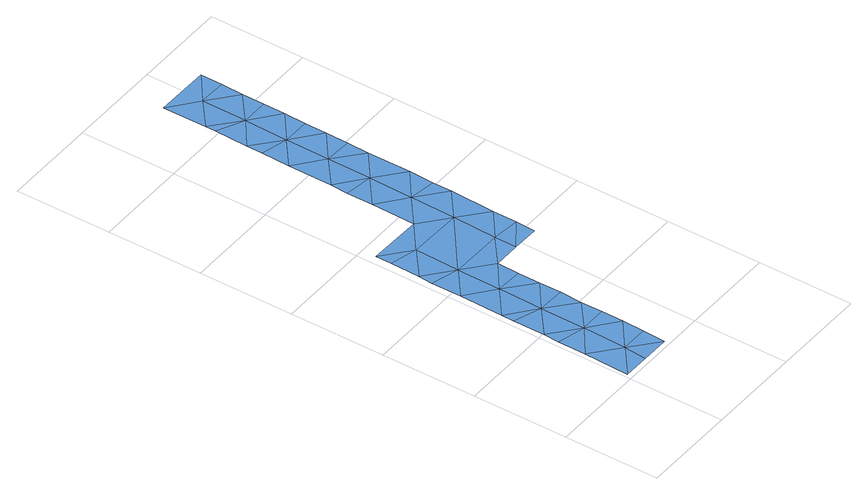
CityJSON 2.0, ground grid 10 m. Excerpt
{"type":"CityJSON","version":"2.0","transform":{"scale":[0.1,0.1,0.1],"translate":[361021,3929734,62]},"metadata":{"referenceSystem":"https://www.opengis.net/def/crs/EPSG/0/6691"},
"CityObjects":{
"waterbody1":{"type":"WaterBody","attributes":{"name":"9","class":"1140","function":"1","WaterBodyRiverFloodingRiskAttribute.description":"5","WaterBodyRiverFloodingRiskAttribute.rankOrg":"2","WaterBodyRiverFloodingRiskAttribute.adminType":"2","WaterBodyRiverFloodingRiskAttribute.scale":"L1"},"geometry":[{"type":"MultiSurface","lod":"1","boundaries":[[[0,1,2]],[[1,3,4]],[[3,5,4]],[[1,4,6]],[[7,8,6]],[[9,10,11]],[[11,10,12]],[[10,13,12]],[[2,14,15]],[[13,16,12]],[[17,13,10]],[[10,18,17]],[[19,18,10]],[[20,21,22]],[[23,22,21]],[[24,22,25]],[[26,19,27]],[[23,28,22]],[[22,24,20]],[[15,11,12]],[[14,2,8]],[[29,0,30]],[[31,32,33]],[[34,33,35]],[[34,35,36]],[[36,35,37]],[[38,36,37]],[[26,25,19]],[[25,22,19]],[[28,19,22]],[[39,19,28]],[[39,18,19]],[[16,30,12]],[[12,30,2]],[[30,0,2]],[[15,12,2]],[[40,41,32]],[[41,42,32]],[[32,42,35]],[[43,35,42]],[[43,44,35]],[[45,46,47]],[[45,37,46]],[[37,45,48]],[[49,48,45]],[[50,29,51]],[[29,50,0]],[[52,1,0]],[[53,1,52]],[[1,53,3]],[[3,53,54]],[[3,54,55]],[[3,55,56]],[[56,5,3]],[[56,57,5]],[[47,57,56]],[[4,58,6]],[[58,7,6]],[[6,8,2]],[[2,1,6]],[[27,10,9]],[[10,27,19]],[[52,0,50]],[[31,40,32]],[[33,32,35]],[[35,44,37]],[[45,47,56]],[[59,37,44]],[[46,37,59]],[[38,37,48]],[[45,60,49]],[[56,60,45]],[[56,55,60]]]}]}
},
"vertices":[
[92,213,8],[93,259,9],[36,214,8],[94,306,9],[65,283,9],[66,329,9],[36,260,9],[8,267,9],[8,237,8],[6,132,8],[34,122,8],[6,145,8],[35,168,8],[63,144,8],[7,222,8],[7,191,8],[63,167,8],[63,121,8],[62,98,8],[34,75,8],[32,6,7],[61,6,7],[33,29,8],[61,29,8],[4,6,7],[5,53,8],[5,82,8],[6,99,8],[62,52,8],[92,190,8],[64,190,8],[126,536,9],[97,537,9],[125,513,9],[125,490,9],[97,490,9],[125,467,9],[96,444,9],[124,444,9],[62,75,8],[126,559,9],[69,560,9],[69,514,9],[69,503,9],[68,468,9],[95,398,9],[67,421,9],[67,375,9],[124,421,9],[124,397,9],[121,210,8],[120,190,8],[121,236,8],[122,282,9],[122,302,9],[123,328,9],[95,352,9],[66,356,9],[8,284,9],[68,451,9],[123,374,9]
]}
